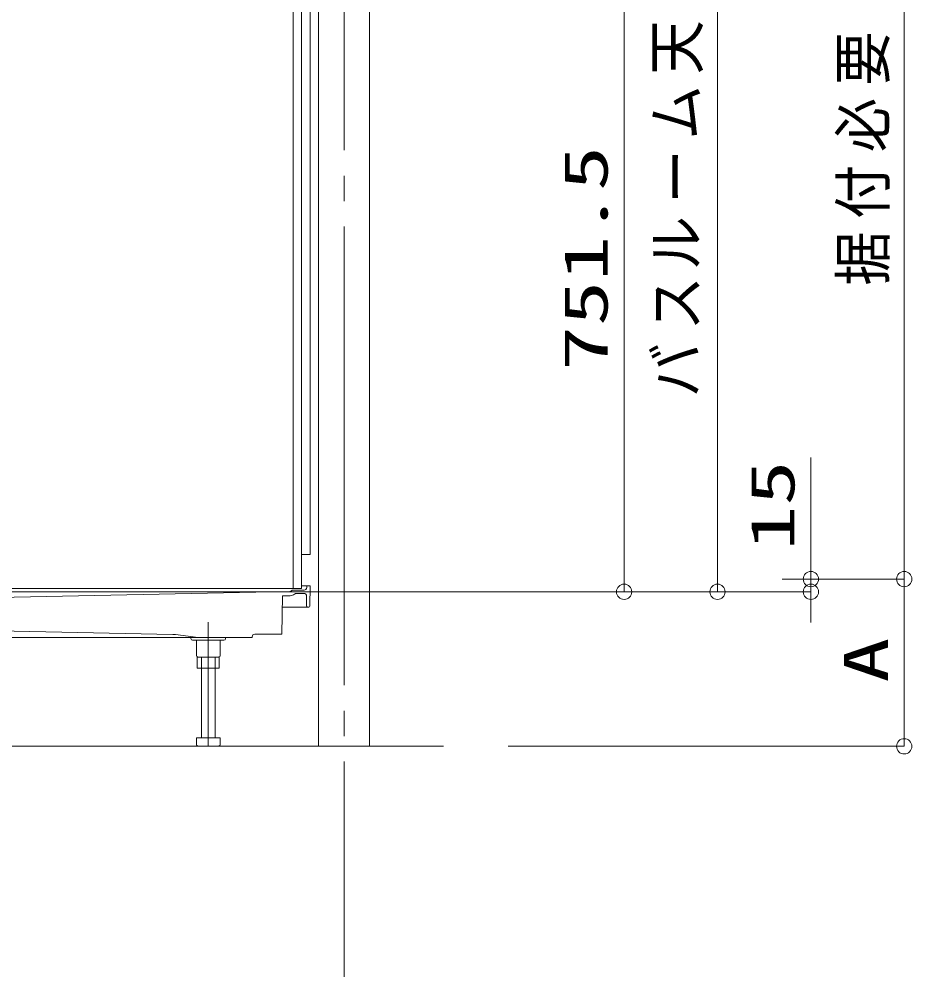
# Model space of a CAD drawing. Units: millimetres on the paper. Extents: x -305 to 305, y -152 to 152.
# Drawn here: x -198.52 to -163.46, y 8.48 to 46.07 of the extents above; entities that cross this region are included whole.
import ezdxf
from ezdxf.enums import TextEntityAlignment as Align

# ---------------------------------------------------------------- set-up
doc = ezdxf.new("R2010")
doc.units = ezdxf.units.MM
for name, pattern in [('DASHED2', [3, 2, -1]), ('LONG_CHAIN', [21, 18, -1, 1, -1]), ('LONG_DOUBLE_CHAIN', [21.8, 18, -1, 0.6, -0.6, 0.6, -1])]:
    doc.linetypes.add(name, pattern=pattern)
doc.layers.add('0-0_0', color=7, linetype='Continuous', lineweight=9)
doc.layers.add('0-1_VIEW0001', color=7, linetype='DASHED2', lineweight=9)
doc.styles.add('ＭＳ ゴシック', font='')
doc.styles.get('ＭＳ ゴシック').set_extended_font_data('MS Gothic')

# ---------------------------------------------------------------- blocks, each defined once
blk = doc.blocks.new('_ORIGIN')
at = {"layer": '0-0_0'}
blk.add_line((0, 0), (-1, 0), dxfattribs=at)
blk.add_circle((0, 0), 0.5, dxfattribs=at)

msp = doc.modelspace()

# ---------------------------------------------------------------- linework, layer by layer
at = {"layer": '0-1_VIEW0001', "linetype": 'Continuous'}
for p, q in [((-186.758, 100.925), (-186.758, 17.525)), ((-184.758, 100.925), (-184.758, 17.525)), ((-163.758, 24.691), (-163.758, 99.658)), ((-171.091, 24.191), (-171.091, 89.658)), ((-174.758, 24.191), (-174.758, 48.041)), ((-167.424, 24.691), (-167.424, 25.291)), ((-187.091, 25.058), (-187.425, 25.058)), ((-167.643, 24.091), (-163.758, 24.091)), ((-167.424, 23.591), (-167.424, 24.091)), ((-166.892, 24.091), (-163.758, 24.091)), ((-226.562, 23.725), (-187.425, 23.725)), ((-181.218, 23.591), (-171.091, 23.591)), ((-178.551, 23.591), (-167.424, 23.591)), ((-163.758, 18.125), (-163.758, 23.491)), ((-167.424, 22.991), (-167.424, 22.391)), ((-181.847, 17.525), (-253.091, 17.525)), ((-179.307, 17.525), (-163.758, 17.525))]:
    msp.add_line(p, q, dxfattribs=at)
at = {"layer": '0-1_VIEW0001', "linetype": 'LONG_CHAIN'}
msp.add_line((-185.758, 100.925), (-185.758, 8.476), dxfattribs=at)
at = {"layer": '0-1_VIEW0001', "color": 5, "linetype": 'Continuous'}
for p, q in [((-187.091, 25.058), (-187.091, 90.258)), ((-187.758, 23.725), (-187.758, 89.925)), ((-187.425, 23.725), (-187.425, 89.925)), ((-187.091, 23.825), (-187.425, 23.825)), ((-187.225, 23.792), (-187.226, 23.756)), ((-187.105, 23.024), (-187.091, 23.825)), ((-188.591, 23.591), (-216.591, 23.025)), ((-188.591, 23.591), (-187.891, 23.605)), ((-188.172, 23.43), (-188.198, 21.925)), ((-188.172, 23.43), (-187.873, 23.436)), ((-187.758, 23.658), (-187.326, 23.658)), ((-187.667, 23.521), (-187.301, 23.521)), ((-187.227, 23.024), (-187.234, 23.456)), ((-187.139, 22.991), (-188.179, 22.991)), ((-215.187, 22.373), (-192.478, 21.919)), ((-192.372, 21.911), (-191.487, 21.799)), ((-189.364, 21.826), (-189.364, 21.791)), ((-188.198, 21.925), (-189.264, 21.925)), ((-210.093, 21.791), (-189.364, 21.791)), ((-191.774, 21.757), (-191.774, 21.791)), ((-190.474, 21.691), (-191.707, 21.691)), ((-191.553, 21.691), (-191.553, 21.07)), ((-190.63, 21.691), (-190.63, 21.07)), ((-190.409, 21.757), (-190.409, 21.791)), ((-191.475, 21.025), (-191.553, 21.07)), ((-190.63, 21.07), (-190.708, 21.025)), ((-191.525, 21.025), (-191.525, 20.591)), ((-191.475, 21.025), (-190.708, 21.025)), ((-191.358, 21.025), (-191.358, 17.858)), ((-190.825, 21.025), (-190.825, 17.858)), ((-191.525, 20.591), (-190.658, 20.591)), ((-191.553, 17.858), (-190.63, 17.858)), ((-191.553, 17.858), (-191.553, 17.57)), ((-190.63, 17.858), (-190.63, 17.57)), ((-191.475, 17.525), (-191.553, 17.57)), ((-191.475, 17.525), (-190.708, 17.525)), ((-190.63, 17.57), (-190.708, 17.525))]:
    msp.add_line(p, q, dxfattribs=at)
at = {"layer": '0-1_VIEW0001', "linetype": 'LONG_DOUBLE_CHAIN'}
msp.add_line((-286.188, 23.591), (-181.091, 23.591), dxfattribs=at)
at = {"layer": '0-1_VIEW0001', "color": 5, "linetype": 'LONG_CHAIN'}
msp.add_line((-191.091, 17.525), (-191.091, 22.398), dxfattribs=at)
at = {"layer": '0-1_VIEW0001', "linetype": 'Continuous'}
msp.add_lwpolyline([(-168.551, 24.091), (-167.424, 24.091), (-167.424, 28.862)], dxfattribs=at)
at = {"layer": '0-1_VIEW0001', "color": 5, "linetype": 'Continuous'}
msp.add_lwpolyline([(-191.525, 21.025), (-190.658, 21.025), (-190.658, 20.591)], dxfattribs=at)
for centre, radius, start, end in [((-187.326, 23.758), 0.1, 270, 359), ((-187.192, 23.791), 0.0333, 90, 179), ((-187.893, 23.705), 0.1, 271.1458, 312.5597), ((-187.878, 23.702), 0.267, 271.1458, 312.0236), ((-187.758, 23.558), 0.1, 90, 132.5598), ((-187.655, 23.455), 0.0667, 100.2643, 132.0236), ((-187.301, 23.455), 0.0667, 1, 90), ((-187.193, 23.025), 0.0333, 181, 270), ((-187.139, 23.025), 0.0333, 270, 359), ((-192.498, 20.919), 1, 82.781, 88.8542), ((-189.264, 21.825), 0.1, 90, 179), ((-191.707, 21.758), 0.0667, 181, 270), ((-191.362, 22.791), 1, 262.781, 270), ((-190.476, 21.758), 0.0667, 270, 359)]:
    msp.add_arc(centre, radius, start, end, dxfattribs=at)

# ---------------------------------------------------------------- block references
at = {"layer": '0-1_VIEW0001', "xscale": 0.6, "yscale": 0.6}
for p, rotation in [((-167.424, 24.091), 270), ((-163.758, 24.091), 270), ((-174.758, 23.591), 270), ((-171.091, 23.591), 270), ((-163.758, 24.091), 90), ((-167.424, 23.591), 90), ((-163.758, 17.525), 270)]:
    msp.add_blockref('_ORIGIN', p, dxfattribs=dict(at, rotation=rotation))

# ---------------------------------------------------------------- texts
at = {"layer": '0-1_VIEW0001', "style": 'ＭＳ ゴシック'}
for s, width, p in [('天', 0.9, (-171.331, 43.9)), ('要', 0.9, (-163.997, 43.465)), ('ム', 0.9, (-171.331, 41.344)), ('必', 0.9, (-163.997, 40.847)), ('751.5', 1.5, (-174.887, 32.264)), ('ー', 0.9, (-171.331, 38.829)), ('付', 0.9, (-163.997, 38.23)), ('ル', 0.9, (-171.331, 36.212)), ('据', 0.9, (-163.997, 35.613)), ('ス', 0.9, (-171.331, 33.851)), ('バ', 0.9, (-171.331, 31.233)), ('15', 1.5, (-167.549, 25.211)), ('A', 1.5, (-163.878, 20.027))]:
    msp.add_text(s, height=1.73, rotation=90, dxfattribs=dict(at, width=width)).set_placement(p, align=Align.BOTTOM_LEFT)

doc.saveas('drawing.dxf')
